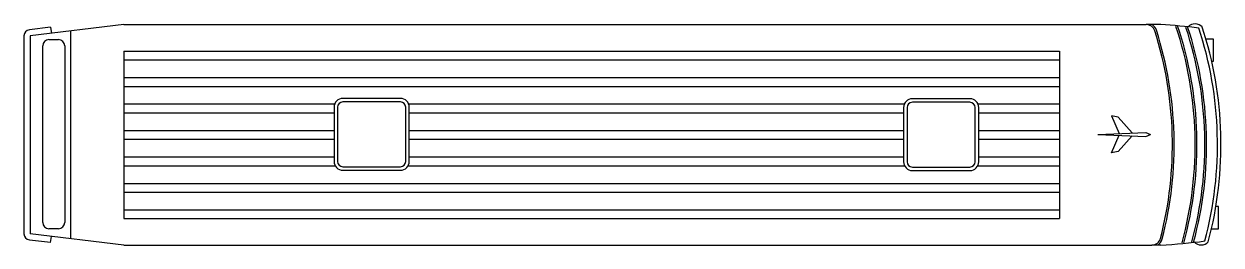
# Model space of a CAD drawing. Extents: x -13.6 to 0, y -1.3 to 1.2.
import ezdxf

# ---------------------------------------------------------------- set-up
doc = ezdxf.new("R2010")
doc.units = 0
doc.header["$MEASUREMENT"] = 0
doc.linetypes.add('CONTINUA', pattern=[0])
doc.layers.get('0').update_dxf_attribs({"linetype": 'CONTINUA'})

msp = doc.modelspace()

# ---------------------------------------------------------------- linework, layer by layer
for p, q in [((-12.425, 1.24), (-13.487, 1.113)), ((-12.425, 1.24), (-0.845, 1.24)), ((-0.681, 1.24), (-0.845, 1.24)), ((-13.557, 1.113), (-13.557, -1.133)), ((-13.255, 1.211), (-13.496, 1.182)), ((-13.487, 1.113), (-13.487, -1.133)), ((-13.255, 1.211), (-13.247, 1.141)), ((-13.03, 1.167), (-13.03, -1.188)), ((-13.345, -1.005), (-13.345, 1)), ((-13.275, 1.07), (-13.165, 1.07)), ((-13.095, 1), (-13.095, -1.005)), ((-0.169, 1.077), (-0.087, 1.077)), ((-0.087, 1.077), (-0.087, 0.822)), ((-12.425, 0.94), (-12.425, -0.96)), ((-12.425, 0.94), (-1.827, 0.94)), ((-12.425, 0.84), (-1.827, 0.84)), ((-1.827, 0.94), (-1.827, -0.96)), ((-0.087, 0.822), (-0.106, 0.822)), ((-12.425, 0.64), (-1.827, 0.64)), ((-12.425, 0.54), (-1.827, 0.54)), ((-12.425, 0.34), (-10.038, 0.34)), ((-10.045, 0.303), (-10.045, -0.311)), ((-10.005, 0.303), (-10.005, -0.311)), ((-9.293, 0.403), (-9.945, 0.403)), ((-9.293, 0.363), (-9.945, 0.363)), ((-9.233, -0.311), (-9.233, 0.303)), ((-9.2, 0.34), (-3.587, 0.34)), ((-9.193, -0.311), (-9.193, 0.303)), ((-3.595, 0.299), (-3.595, -0.315)), ((-3.555, 0.299), (-3.555, -0.315)), ((-2.843, 0.399), (-3.495, 0.399)), ((-2.843, 0.359), (-3.495, 0.359)), ((-2.783, -0.315), (-2.783, 0.299)), ((-2.752, 0.34), (-1.827, 0.34)), ((-2.743, -0.315), (-2.743, 0.299)), ((-12.425, 0.24), (-10.045, 0.24)), ((-9.193, 0.24), (-3.595, 0.24)), ((-2.743, 0.24), (-1.827, 0.24)), ((-1.239, 0.204), (-1.154, 0.005)), ((-1.162, 0.189), (-1.239, 0.204)), ((-1.007, 0.012), (-1.162, 0.189)), ((-12.425, 0.04), (-10.045, 0.04)), ((-9.193, 0.04), (-3.595, 0.04)), ((-2.743, 0.04), (-1.827, 0.04)), ((-1.394, -0.005), (-0.852, 0.018)), ((-0.852, 0.018), (-0.798, -0.005)), ((-12.425, -0.06), (-10.045, -0.06)), ((-9.193, -0.06), (-3.595, -0.06)), ((-2.743, -0.06), (-1.827, -0.06)), ((-1.394, -0.005), (-0.852, -0.028)), ((-1.239, -0.214), (-1.154, -0.015)), ((-1.007, -0.021), (-1.162, -0.199)), ((-0.852, -0.028), (-0.798, -0.005)), ((-12.425, -0.26), (-10.045, -0.26)), ((-9.193, -0.26), (-3.595, -0.26)), ((-2.743, -0.26), (-1.827, -0.26)), ((-1.162, -0.199), (-1.239, -0.214)), ((-12.425, -0.36), (-10.032, -0.36)), ((-9.945, -0.371), (-9.293, -0.371)), ((-9.206, -0.36), (-3.584, -0.36)), ((-3.495, -0.375), (-2.843, -0.375)), ((-2.754, -0.36), (-1.827, -0.36)), ((-9.945, -0.411), (-9.293, -0.411)), ((-3.495, -0.415), (-2.843, -0.415)), ((-12.425, -0.56), (-1.827, -0.56)), ((-12.425, -0.66), (-1.827, -0.66)), ((-12.425, -0.86), (-1.827, -0.86)), ((-0.029, -0.822), (-0.049, -0.822)), ((-0.029, -1.077), (-0.029, -0.822)), ((-13.165, -1.075), (-13.275, -1.075)), ((-12.425, -0.96), (-1.827, -0.96)), ((-0.112, -1.077), (-0.029, -1.077)), ((-13.255, -1.232), (-13.496, -1.203)), ((-12.425, -1.26), (-13.487, -1.133)), ((-13.255, -1.232), (-13.247, -1.162)), ((-12.425, -1.26), (-0.781, -1.26)), ((-0.681, -1.26), (-0.781, -1.26))]:
    msp.add_line(p, q)
for centre, radius, start, end in [((-0.845, 1.14), 0.1, 17.6841, 90), ((-0.845, 1.14), 0.12, 17.6841, 56.4427), ((-1.112, -5.976), 7.229, 83.1428, 86.5845), ((-4.52, -0.121), 4.249, 344.7288, 18.4726), ((-0.292, 1.136), 0.112, 43.7078, 135.3734), ((-13.487, 1.113), 0.07, 96.8199, 180), ((-4.798, -0.121), 4.249, 345.4909, 17.6841), ((-4.798, -0.121), 4.269, 345.4909, 17.6841), ((-4.52, -0.121), 4.229, 344.7288, 18.4726), ((-4.411, -0.121), 4.229, 344.8907, 18.3227), ((-4.411, -0.121), 4.249, 344.8907, 18.3227), ((-4.288, -0.121), 4.249, 345.1065, 18.1199), ((-4.288, -0.121), 4.289, 345.1065, 18.1199), ((-13.275, 1), 0.07, 90, 180), ((-13.165, 1), 0.07, 0, 90), ((-9.945, 0.303), 0.1, 90, 180), ((-9.945, 0.303), 0.06, 90, 180), ((-9.293, 0.303), 0.1, 360, 90), ((-9.293, 0.303), 0.06, 360, 90), ((-3.495, 0.299), 0.1, 90, 180), ((-3.495, 0.299), 0.06, 90, 180), ((-2.843, 0.299), 0.1, 360, 90), ((-2.843, 0.299), 0.06, 360, 90), ((-9.945, -0.311), 0.1, 180, 270), ((-9.945, -0.311), 0.06, 180, 270), ((-9.293, -0.311), 0.1, 270, 360), ((-9.293, -0.311), 0.06, 270, 360), ((-3.495, -0.315), 0.1, 180, 270), ((-3.495, -0.315), 0.06, 180, 270), ((-2.843, -0.315), 0.1, 270, 360), ((-2.843, -0.315), 0.06, 270, 360), ((-13.275, -1.005), 0.07, 180, 270), ((-13.165, -1.005), 0.07, 270, 0), ((-13.487, -1.133), 0.07, 180, 263.1801), ((-0.781, -1.16), 0.1, 270, 345.4909), ((-0.781, -1.16), 0.12, 303.5573, 345.4909), ((-1.112, 5.955), 7.229, 273.4155, 277.4002), ((-0.224, -1.146), 0.112, 224.6266, 316.2922)]:
    msp.add_arc(centre, radius, start, end)

doc.saveas('drawing.dxf')
